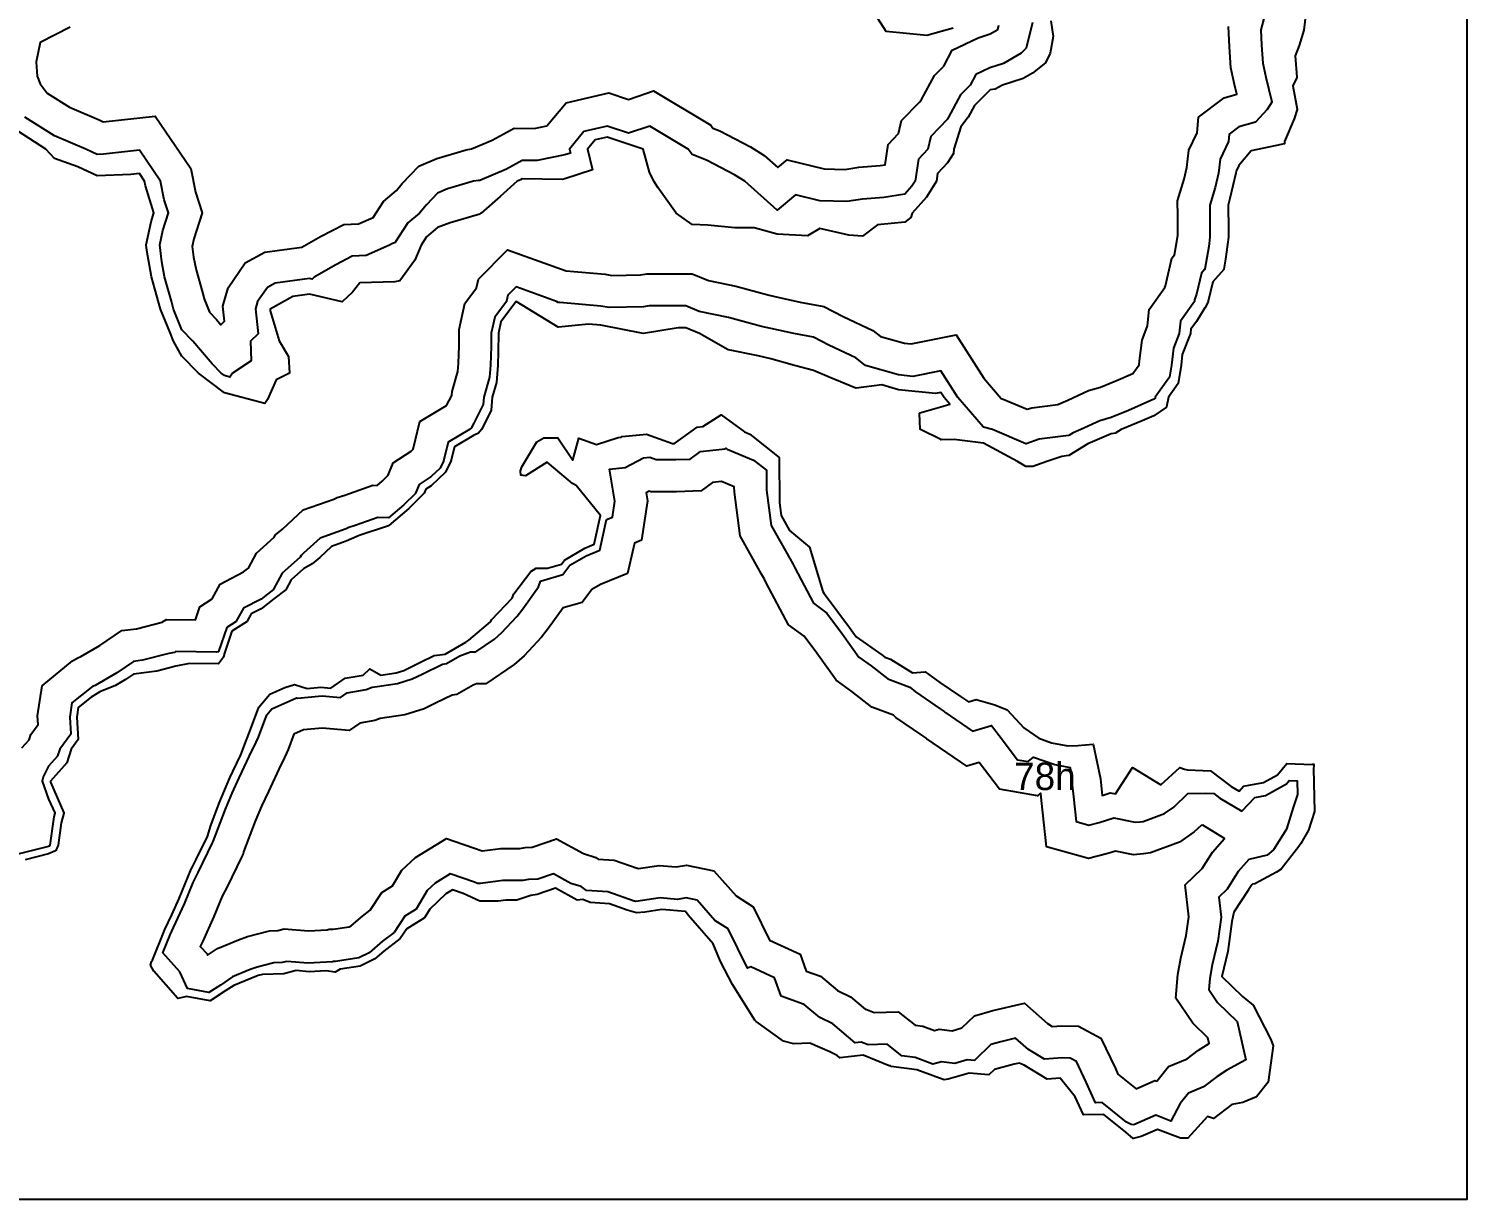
# Model space of a CAD drawing. Header units: millimetres. Extents: x 0 to 600, y 0 to 900.
# Drawn here: x 286.6 to 600, y 0 to 255.1 of the extents above; entities that cross this region are included whole.
import ezdxf
from ezdxf.enums import TextEntityAlignment as Align

# ---------------------------------------------------------------- set-up
doc = ezdxf.new("R2010")
doc.units = ezdxf.units.MM
for name, color, linetype in [('CORTE', 1, 'Continuous'), ('GRABADO', 5, 'Continuous'), ('HOJA', 8, 'Continuous')]:
    doc.layers.add(name, color=color, linetype=linetype)

msp = doc.modelspace()

# ---------------------------------------------------------------- linework, layer by layer
at = {"layer": 'CORTE'}
for points in [[(488, 255.18), (482.25, 253.56), (473.44, 254.44), (467.97, 263.05)], [(564.86, 258.41), (564.39, 254.75), (564.39, 254.74), (564.39, 254.73), (563.42, 251.42), (563.42, 251.42), (562.55, 249.16), (562.89, 244.48), (562.89, 244.46), (562.88, 244.45), (562.02, 242.59), (562.95, 237.52), (562.95, 237.52), (562.95, 237.49), (562.95, 237.48), (562.29, 235.4), (562.29, 235.4), (560.17, 230.52), (560.2, 230.03), (560.2, 230.01), (560.2, 229.99), (560.19, 229.98), (560.18, 229.97), (560.17, 229.96), (560.16, 229.95), (560.15, 229.95), (559.46, 229.84), (552.9, 228.46), (550.25, 225.23), (549.67, 223.99), (549.62, 223.55), (548.32, 218.04), (547.89, 216.58), (548, 211.33), (548, 209.62), (547.36, 204.83), (546.97, 202.63), (546.97, 202.63), (546.97, 202.62), (546.96, 202.61), (546.96, 202.6), (544.56, 199.93), (543.56, 195.66), (543.56, 195.65), (542.88, 194.23), (542.87, 194.23), (540.99, 191.29), (540.99, 191.29), (539.79, 189.59), (539.7, 188.71), (539.7, 188.7), (539.7, 188.68), (537.92, 184.04), (537.65, 181.73), (537.65, 181.73), (537.03, 177.74), (537.03, 177.74), (537.03, 177.74), (537.02, 177.73), (534.9, 174.74), (534.51, 172.68), (534.51, 172.67), (534.5, 172.65), (534.5, 172.65), (534.5, 172.64), (534.49, 172.63), (534.48, 172.63), (531.71, 170.72), (531.7, 170.71), (529.21, 169.6), (524.62, 167.73), (523.46, 166.97), (523.45, 166.97), (523.44, 166.96), (522.43, 166.77), (517.32, 164.61), (513.19, 162.07), (513.18, 162.07), (513.17, 162.06), (513.16, 162.06), (513.16, 162.06), (511.67, 161.88), (508.42, 160.76), (505.38, 159.65), (505.37, 159.65), (505.37, 159.64), (503.88, 159.64), (503.87, 159.65), (503.86, 159.65), (503.86, 159.65), (503.85, 159.65), (502, 160.76), (494.6, 164.77), (488.24, 165.55), (485.37, 165.51), (485.36, 165.51), (485.34, 165.51), (485.34, 165.52), (485.34, 165.52), (480.88, 167.73), (480.87, 167.73), (480.86, 167.74), (480.85, 167.75), (480.85, 167.75), (480.84, 167.76), (480.84, 167.77), (480.83, 167.79), (480.7, 171.25), (480.7, 171.26), (480.7, 171.29), (480.71, 171.3), (480.72, 171.3), (480.72, 171.31), (480.73, 171.32), (480.75, 171.33), (485.34, 172.65), (487.27, 173.27), (486.02, 174.72), (486.02, 174.73), (485.33, 175.81), (484.2, 175.58), (484.19, 175.58), (476.09, 176.4), (476.09, 176.4), (472.45, 177.44), (466.85, 176.7), (466.85, 176.7), (466.83, 176.7), (466.82, 176.71), (460.97, 179.1), (460.97, 179.1), (457.56, 180.57), (453.44, 181.66), (453.44, 181.66), (448.3, 183.15), (445.52, 183.77), (439.04, 185.08), (439.04, 185.08), (439.03, 185.08), (432.78, 188.64), (429.79, 189.9), (428.13, 189.9), (420.55, 188.66), (420.54, 188.66), (420.51, 188.66), (420.5, 188.66), (420.5, 188.66), (411.27, 190.44), (408.58, 190.67), (402.02, 190.05), (402.01, 190.05), (402, 190.05), (401.99, 190.06), (401.98, 190.06), (392.78, 195.6), (389.51, 191.17), (388.96, 188.7), (388.93, 184.68), (388.93, 184.67), (388.85, 181.74), (388.85, 181.74), (388.54, 177.99), (388.54, 177.99), (387.62, 174.75), (387.36, 171.92), (387.36, 171.9), (385.25, 167.76), (385.25, 167.75), (384.63, 166.94), (384.62, 166.94), (384.61, 166.93), (384.61, 166.93), (384.6, 166.92), (383.53, 166.41), (379.35, 163.95), (378.61, 160.81), (378.61, 160.8), (377.45, 158.42), (377.44, 158.42), (377.44, 158.41), (377.44, 158.41), (374.29, 155.46), (374.29, 155.46), (373.11, 154.7), (372.74, 153.82), (372.73, 153.81), (369.41, 150.51), (365.09, 146.84), (365.08, 146.82), (365.08, 146.82), (365.07, 146.81), (365.06, 146.8), (365.02, 146.77), (365.01, 146.76), (365, 146.76), (358.61, 144.66), (355.75, 143.36), (355.75, 143.36), (352.6, 142.23), (350.01, 139.86), (350.01, 139.86), (348.35, 138.47), (348.34, 138.47), (346.5, 137.34), (343.8, 134.94), (342.72, 132.91), (342.72, 132.9), (342.72, 132.9), (342.71, 132.89), (342.7, 132.89), (339.99, 130.82), (337.24, 128.65), (337.23, 128.64), (335.1, 127.53), (334.22, 125.94), (334.22, 125.94), (334.2, 125.92), (334.19, 125.91), (330.89, 123.75), (329.27, 118.98), (329.09, 118.18), (329.09, 118.17), (329.08, 118.15), (329.07, 118.15), (327.99, 116.68), (327.99, 116.67), (327.98, 116.66), (327.97, 116.65), (327.96, 116.65), (327.95, 116.65), (327.94, 116.65), (321.63, 116.71), (318.69, 116.14), (314.57, 115.06), (314.57, 115.06), (309.44, 114.42), (307.74, 113.26), (305.51, 111.97), (305.5, 111.96), (302.1, 110.53), (300.2, 109.41), (297.41, 107.14), (297.08, 105.06), (297.43, 100.2), (297.43, 100.2), (297.42, 100.17), (297.41, 100.16), (295.89, 98.06), (294.92, 95.08), (294.91, 95.07), (294.91, 95.07), (291.38, 91.09), (291.35, 90.85), (294.3, 84.18), (294.3, 84.17), (294.3, 84.14), (293.73, 82.05), (293.05, 77.16), (292.51, 75.97), (292.5, 75.96), (292.49, 75.95), (292.48, 75.94), (290.92, 75.3), (290.92, 75.3), (285.84, 73.98)], [(509.31, 256.76), (509.81, 253.38), (509.13, 249.75), (508.12, 247.62), (505.3, 245.39), (503.29, 244.24), (498.73, 242.73), (497.13, 241.9), (496.04, 241.72), (492.67, 238.34), (491.27, 235.79), (489.65, 233.66), (488.13, 228.85), (488.11, 227.86), (486.8, 225.86), (484.62, 223.51), (484.37, 221.86), (482.22, 218.33), (479.1, 214.88), (478.81, 213.92), (477.51, 212.91), (471.56, 212.35), (468.24, 209.83), (465.3, 210.07), (458.97, 211.53), (456.26, 209.92), (449.69, 210.27), (444.68, 211.64), (440.43, 211.64), (434.6, 212.27), (431.15, 212.37), (427.7, 214.87), (423.69, 220.46), (422.82, 221.85), (421.85, 223.78), (420.51, 228.8), (412.65, 231.45), (410, 230.83), (408.34, 228.84), (409.43, 224.34), (403.41, 222.34), (402.86, 222.23), (394.15, 222.36), (393.75, 222.14), (393.02, 221.83), (389.31, 218.53), (385.17, 214.86), (385.05, 214.76), (384.9, 214.67), (378.45, 212.73), (375.65, 211.72), (373.26, 209.71), (372.1, 207.91), (370.74, 204.66), (368.02, 200.93), (367.45, 200.12), (366.36, 199.89), (358.78, 199.66), (357.15, 197.67), (354.94, 195.56), (347.83, 197.2), (344.17, 196.71), (344.17, 196.71), (339.2, 193.97), (339.26, 193.56), (341.16, 187.07), (343.19, 183.64), (343.46, 180.02), (340.54, 178.57), (338.64, 174.23), (338.05, 173.42), (329.28, 175.73), (323.6, 180.01), (319.99, 183.7), (318.19, 187), (317.35, 188.99), (315.36, 193.98), (314.13, 198.39), (313.41, 200.96), (312.34, 206.71), (312.19, 207.95), (313.31, 212.99), (313.91, 214.92), (312.07, 220.85), (311.87, 221.86), (310.75, 223.49), (308.84, 223.29), (301.51, 223.04), (297.3, 224.98), (292.23, 226.79), (290.37, 228.8), (282.96, 233.58)], [(285.14, 98.34), (286.73, 100.14), (287.09, 101.26), (288.66, 103.44), (288.52, 105.36), (289.55, 111.9), (296.19, 117.31), (297.36, 117.99), (297.95, 118.24), (302.09, 120.64), (306.89, 123.92), (310.1, 124.32), (315.69, 125.78), (315.79, 125.79), (316.62, 126.34), (322.96, 126.27), (323.92, 129.1), (326.56, 130.84), (328.34, 134.03), (333.42, 136.68), (334.3, 137.38), (334.5, 137.54), (336.24, 140.81), (340.13, 144.27), (340.41, 144.8), (341.91, 146.04), (346.45, 150.19), (353.11, 152.58), (353.8, 152.9), (355.47, 153.45), (361.56, 155.58), (362.52, 155.56), (363.59, 156.47), (364.94, 157.81), (366.05, 160.48), (369.96, 163.01), (370.41, 163.43), (371.85, 169.5), (377.67, 172.93), (378.8, 175.17), (378.89, 176.04), (380.11, 180.38), (380.26, 182.13), (380.37, 185.98), (380.4, 189.49), (381.65, 195.15), (384.2, 198.61), (384.61, 200.48), (390.94, 206.89), (403.68, 202.3), (412.24, 201.56), (413.63, 201.29), (419.9, 201.43), (421.25, 201.65), (431.19, 201.65), (434.72, 200.17), (440.66, 198.99), (447.94, 196.98), (449.81, 196.57), (454.68, 195.49), (459.85, 194.51), (464.03, 192.38), (470.5, 189.33), (472.17, 188.02), (477.41, 186.52), (478.9, 186.38), (488.65, 188.36), (494.66, 178.91), (498.5, 174.46), (498.88, 174.36), (504.16, 172.13), (505.12, 172.46), (510.81, 173.17), (510.93, 173.25), (513.02, 174.13), (517.48, 176.2), (520.14, 176.96), (523.45, 178.31), (527.17, 179.96), (528.5, 181.85), (528.63, 182.68), (529.16, 187.16), (530.37, 190.34), (530.74, 193.85), (534.13, 198.67), (534.24, 199.03), (535.66, 205.09), (536.26, 205.78), (536.76, 208.67), (536.95, 210.08), (536.95, 214.3), (536.88, 217.53), (538.3, 222.29), (538.89, 224.8), (539.37, 228.58), (541.14, 232.37), (541.45, 235.82), (547.05, 240.03), (549.82, 240.82), (549.33, 242.91), (548.5, 246.53), (548.19, 251.09), (548.03, 255.52)], [(295.65, 255.41), (289.15, 252.05), (288.26, 247.85), (288.22, 247.8), (288.46, 244.73), (288.46, 244.69), (289.11, 243.06), (290.63, 241.01), (295.49, 237.96), (301.94, 235.19), (302.87, 234.76), (314.15, 235.97), (321.96, 224.63), (322.97, 219.48), (324.38, 214.92), (322.63, 209.27), (322.26, 207.62), (322.55, 205.31), (323.07, 202.55), (324.45, 197.58), (324.83, 196.23), (325.99, 193.32), (327.55, 191.67), (328.5, 190.56), (329.29, 191.3), (328.94, 194.62), (328.94, 194.62), (330.07, 198.6), (333.78, 204.02), (338.06, 206.39), (346.16, 207.48), (350.2, 209.75), (355.24, 212.41), (358.49, 212.55), (361.68, 213.96), (363.92, 217.43), (366.75, 219.81), (368.01, 221.34), (371.6, 225.11), (375.51, 226.75), (381.92, 228.64), (383.12, 228.86), (387.62, 230.76), (392.4, 233.39), (396.76, 233.33), (399.51, 233.89), (403.7, 238.92), (412.99, 241.12), (417.27, 239.67), (422.75, 241.49), (435.22, 234.03), (435.65, 233.4), (437.17, 232.82), (443.88, 229.29), (446.84, 227.46), (449.82, 224.8), (451.82, 226.5), (459.88, 224.56), (464.39, 224.42), (467.45, 224.88), (472.1, 225.23), (473.19, 225.41), (473.86, 229.82), (476.09, 232.23), (476.76, 235.09), (480.75, 239.16), (481.1, 239.61), (483.96, 244.87), (486, 246.91), (487.76, 250.42), (493.44, 253.07), (496.08, 253.94), (497.73, 254.87), (497.96, 255.81)]]:
    msp.add_lwpolyline(points, dxfattribs=at)
for points in [[(424.56, 63.14), (420.86, 62.58), (419.03, 62.41), (416.98, 63.02), (413.12, 64.37), (408.9, 64.66), (407.36, 65.34), (406.07, 65.2), (401.4, 67.77), (397.36, 66.38), (396.03, 66.18), (392.97, 65.17), (390.53, 65.16), (388.92, 64.95), (384.92, 64.95), (381.28, 66.62), (378.97, 67.42), (377.53, 66.53), (373.99, 63.21), (372.88, 61.35), (368.97, 58.93), (367.57, 56.79), (364.02, 54.07), (362.06, 52.42), (358.83, 50.81), (354.46, 50.14), (353.39, 49.47), (351.39, 49.79), (347.73, 49.58), (344.91, 49.81), (342.18, 49.1), (337.52, 49), (336.62, 48.78), (336.25, 48.64), (331.31, 46.61), (329.6, 45.45), (326.15, 43.2), (320.98, 44.16), (320.41, 44.02), (319.09, 43.71), (313.91, 49.68), (313.19, 51.02), (313.38, 51.8), (313.58, 52.1), (316.26, 58.78), (317.81, 61.98), (319.39, 65.5), (322.03, 71.9), (322.31, 72.44), (323.08, 74.04), (325.58, 79.02), (326.3, 81.47), (328.14, 86.32), (330.46, 91.86), (331.1, 93.23), (332.8, 96.86), (334.1, 100.08), (334.69, 101.78), (336.79, 107.26), (339.17, 110.06), (342.44, 111.54), (344.55, 112.13), (347.28, 111.3), (350.25, 111.58), (352.47, 111.38), (355.57, 113.53), (359.47, 114.22), (360.93, 115.57), (363.31, 114.23), (366.67, 114.72), (368.31, 115.24), (371.95, 117.02), (374.94, 118.48), (377.33, 118.8), (381.86, 121.39), (382.51, 121.79), (387.24, 125.83), (387.48, 126.33), (391.93, 130.99), (392.3, 131.95), (396, 136.8), (397.19, 137.51), (399.64, 137.49), (402.67, 138.35), (403.38, 139.29), (407.81, 141.9), (409.79, 142.72), (411.2, 149.02), (405.85, 155.54), (405.12, 155.96), (399.55, 160.58), (394.84, 157.62), (394.34, 157.68), (393.82, 157.79), (393.77, 158.69), (394.03, 159.56), (397.32, 165.05), (398.81, 165.94), (401.9, 165.89), (405.13, 161.02), (406.44, 165.84), (410.29, 164.43), (415.07, 166.02), (415.66, 166.08), (415.92, 166.22), (421.23, 166.69), (426.86, 164.68), (427.13, 164.68), (427.31, 164.69), (432.22, 168.26), (433.46, 168.39), (437.5, 170.95), (442.53, 167.23), (443.75, 166.73), (450.11, 161.64), (450.16, 151.73), (450.53, 148.96), (452.36, 145.72), (456.75, 142.1), (459.62, 132.42), (459.81, 132.08), (459.91, 132), (465.42, 124.59), (466.87, 122.55), (472.5, 118.61), (473.1, 118.14), (474.39, 117.66), (479.19, 114.69), (481.89, 114.94), (485.13, 112.62), (489.64, 109.56), (491.32, 108.41), (492.99, 108.89), (497.06, 107.72), (499.79, 106.61), (503.41, 102.71), (506.7, 100.44), (509.46, 99.48), (512.96, 98.79), (515.15, 98.84), (518.54, 99.17), (520.14, 91.61), (520.46, 88), (522.23, 88.57), (523.38, 88.34), (527.06, 94.08), (528.37, 93.26), (533.23, 90.31), (537.38, 94.07), (538.39, 93.75), (539.08, 93.56), (544.08, 93.35), (548.6, 89.94), (550.29, 88.92), (551.29, 89.98), (555.64, 90.79), (558.64, 92.47), (560.67, 94.96), (566.24, 94.76), (566.32, 94.84), (566.58, 94.79), (566.56, 94.47), (566.54, 93.88), (566.7, 84.46), (565.42, 80.45), (563.76, 77.5), (563.3, 76.83), (559.47, 71.9), (558.44, 71.25), (553.73, 68.76), (553.19, 68.64), (553.05, 68.49), (552.37, 67.4), (549.13, 62.57), (548.75, 60.5), (547.86, 54.01), (546.55, 48.52), (551.04, 44.17), (553.4, 42.32), (557.24, 34.81), (557.69, 33.46), (556.6, 25.53), (554.11, 22.3), (551.13, 21.06), (548.7, 20.61), (544.72, 17.59), (543.44, 18), (539.14, 13.34), (538.46, 13.3), (537.52, 13.3), (532.56, 15.22), (528.96, 13.65), (527.19, 13.26), (525.65, 14.58), (520.83, 18.46), (516.39, 18.39), (514.62, 22.34), (511.29, 26.37), (508.5, 26.18), (503.51, 29.19), (502.39, 29.68), (501.32, 29.45), (497.02, 28.24), (495.81, 27.08), (491.47, 27.47), (486.89, 26.14), (486.04, 26), (485.07, 26.35), (480.09, 28.17), (474.54, 28.91), (474.33, 29.08), (474.07, 29.07), (468.4, 31.4), (463.35, 30.81), (462.76, 31.32), (461.18, 32.09), (456.77, 34.04), (453.33, 33.87), (451.07, 34.44), (445.07, 38.76), (444.78, 39), (439.95, 46.78), (437.34, 51.81), (435.75, 55.67), (430.31, 61.87), (429.71, 62.67), (424.56, 63.14)], [(542.4, 81.48), (542.01, 81.47), (540.52, 80.03), (537.34, 77.84), (531.02, 75.47), (529.48, 75.3), (527.33, 75.08), (523.4, 75.87), (521.72, 75.33), (517.52, 74.28), (508.33, 76.81), (507.27, 86.9), (507.09, 88.38), (506.97, 88.42), (506.38, 87.93), (498.13, 89.32), (493.69, 95.17), (491, 94.39), (482.28, 100.35), (482.03, 100.52), (481.18, 101.13), (475.54, 105), (474.99, 105.47), (470.29, 107.22), (465.97, 110.64), (462.49, 113.08), (458.28, 119), (455.53, 122.7), (452.15, 125.17), (447.31, 134.35), (446.92, 135.1), (446.29, 136.24), (441.62, 144.55), (440.35, 154.06), (440.34, 155.24), (437.55, 156.4), (435.57, 156.19), (433.1, 154.39), (427.76, 154.18), (422.14, 154.18), (421.81, 154.3), (421.1, 153.92), (421.39, 152.21), (420.09, 143.61), (418.56, 142.99), (417.09, 136.37), (411.17, 133.94), (409.28, 132.83), (407.18, 130.02), (403.03, 128.84), (399.85, 124.42), (398.31, 122.51), (394.56, 118.44), (392.41, 116.53), (386.23, 112.33), (384.19, 112.28), (383.48, 112.03), (379.91, 109.98), (378.84, 109.84), (375.38, 108.15), (372.78, 106.88), (368.57, 105.54), (363.2, 104.76), (362.03, 104.3), (358.75, 103.72), (356.43, 102.11), (350.53, 102.66), (346.5, 102.27), (344.39, 101.32), (343.12, 98.01), (341.96, 95.46), (341.54, 94.64), (338.83, 88.88), (337.35, 85.66), (335.97, 82.4), (333.44, 75.7), (333.31, 75.25), (332.95, 74.54), (329.83, 68.06), (328.79, 66.05), (326.96, 61.59), (324.54, 56.24), (323.99, 55.1), (325.47, 53.46), (325.58, 53.22), (327.73, 54.67), (332.32, 56.55), (334.29, 57.28), (339.08, 58.5), (340.88, 58.53), (342.29, 58.9), (347.55, 58.47), (351.62, 58.71), (352.09, 58.84), (352.94, 58.83), (356.43, 59.37), (356.9, 59.6), (359.33, 61.66), (361.03, 62.96), (363.56, 66.84), (365.88, 68.27), (367.92, 71.68), (370.9, 74.47), (377.63, 78.64), (385.44, 75.91), (389.47, 76.44), (393.61, 76.45), (394.81, 76.68), (396.3, 76.7), (401.61, 78.54), (407.46, 75.31), (410.16, 74.49), (410.67, 74.11), (414.18, 73.86), (419.19, 72.11), (419.25, 72.12), (419.44, 72.06), (424, 72.75), (427.7, 72.41), (429.95, 72.77), (435.91, 71.58), (440.71, 66.12), (444.42, 63.72), (447.99, 56.47), (454.68, 53.39), (456.01, 49.73), (459.11, 48.61), (462.84, 45.47), (465.65, 44.09), (468.84, 41.4), (468.98, 41.41), (470.79, 40.67), (476.01, 40.84), (479.7, 37.92), (481.4, 37.69), (483.92, 36.77), (485, 37.05), (487.77, 36.73), (489.93, 37.36), (492.65, 39.99), (496.67, 41.11), (503.53, 42.72), (508.57, 38.28), (509.61, 37.65), (511.62, 37.79), (515.29, 37.73), (520.2, 35.1), (523.37, 28.48), (523.92, 27.26), (527.87, 24.08), (531.97, 25.87), (532.37, 25.71), (534.9, 28.89), (539.02, 30.59), (541.47, 32.47), (543.78, 33.94), (543.5, 35.18), (540.21, 38.38), (536.52, 43.83), (536.99, 48.99), (537.59, 52.51), (538.78, 57.49), (539.33, 61.51), (538.52, 68.52), (542.26, 72.06), (544.48, 75.63), (547.14, 78.63), (542.4, 81.48)]]:
    msp.add_lwpolyline(points, close=True, dxfattribs=at)
at = {"layer": 'GRABADO'}
for points in [[(555.96, 258.41), (555.06, 254.8), (555.18, 251.45), (555.44, 247.56), (556.15, 244.49), (557.4, 239.12), (557.41, 239.11), (557.41, 239.09), (557.41, 239.08), (557.4, 239.07), (557.4, 239.06), (556.42, 237.46), (556.42, 237.46), (553.89, 234.71), (553.88, 234.7), (553.87, 234.7), (553.86, 234.69), (553.86, 234.69), (550.22, 233.66), (548.14, 232.09), (548, 230.52), (547.99, 230.52), (547.99, 230.51), (546.18, 226.62), (545.79, 223.55), (545.07, 220.48), (543.9, 216.58), (543.95, 214.37), (543.95, 209.62), (543.68, 207.6), (543.68, 207.6), (542.81, 202.64), (542.81, 202.64), (542.81, 202.62), (542.81, 202.61), (542.8, 202.61), (542.8, 202.6), (542.08, 201.8), (541, 197.2), (540.62, 195.95), (540.57, 195.66), (540.57, 195.66), (540.57, 195.65), (540.56, 195.64), (537.51, 191.31), (537.24, 188.7), (537.24, 188.69), (537.23, 188.68), (536.01, 185.48), (535.57, 181.73), (535.57, 181.73), (535.17, 179.14), (535.16, 179.14), (535.16, 179.13), (535.15, 179.12), (532.04, 174.74), (532.01, 174.56), (532.01, 174.55), (532, 174.53), (532, 174.52), (531.99, 174.52), (531.98, 174.51), (531.71, 174.32), (531.7, 174.32), (526.2, 171.87), (526.2, 171.87), (522.43, 170.33), (522.43, 170.33), (519.93, 169.61), (515.85, 167.73), (514.14, 167.01), (513.18, 166.42), (513.17, 166.41), (513.16, 166.41), (506.72, 165.61), (503.91, 164.64), (503.9, 164.64), (503.89, 164.63), (503.88, 164.63), (503.86, 164.64), (496.59, 167.73), (494.6, 168.27), (494.58, 168.28), (494.57, 168.29), (489.03, 174.72), (489.03, 174.73), (485.33, 180.54), (479.26, 179.31), (479.25, 179.3), (479.24, 179.3), (476.09, 179.62), (476.09, 179.62), (468.93, 181.67), (468.92, 181.67), (468.9, 181.68), (466.8, 183.34), (460.94, 186.09), (460.94, 186.09), (457.56, 187.82), (453.28, 188.63), (453.27, 188.63), (448.31, 189.73), (446.26, 190.18), (446.26, 190.18), (439.04, 192.17), (432.66, 193.44), (432.65, 193.45), (429.79, 194.65), (421.82, 194.65), (420.55, 194.44), (413.04, 194.28), (413.04, 194.28), (411.27, 194.62), (402.3, 195.4), (402.02, 195.37), (402.01, 195.37), (402, 195.38), (401.99, 195.38), (401.98, 195.38), (401.6, 195.61), (392.78, 198.79), (391.02, 197.01), (390.72, 195.66), (390.72, 195.65), (390.72, 195.64), (390.71, 195.64), (388.16, 192.19), (387.39, 188.7), (387.37, 185.85), (387.37, 185.85), (387.25, 181.74), (387.25, 181.74), (387.03, 179.13), (387.03, 179.13), (385.8, 174.75), (385.65, 173.19), (385.65, 173.18), (385.64, 173.17), (383.57, 169.08), (383.08, 168.14), (383.08, 168.13), (383.07, 168.11), (382.66, 167.75), (382.66, 167.74), (382.64, 167.73), (377.98, 164.99), (376.99, 160.81), (376.99, 160.8), (376.26, 159.31), (376.25, 159.3), (374.29, 157.47), (374.29, 157.46), (371.67, 155.78), (370.86, 153.83), (370.86, 153.82), (370.85, 153.81), (368.34, 151.32), (368.33, 151.31), (365.02, 148.5), (365.01, 148.49), (365, 148.49), (364.99, 148.49), (364.98, 148.49), (362.67, 148.55), (357.72, 146.82), (357.72, 146.82), (356.34, 146.36), (355.75, 146.09), (355.75, 146.09), (350.14, 144.08), (346.51, 140.75), (345.95, 140.29), (345.73, 139.88), (345.73, 139.88), (345.72, 139.87), (345.72, 139.87), (345.72, 139.86), (341.84, 136.42), (339.97, 132.91), (339.97, 132.9), (339.97, 132.9), (339.96, 132.89), (338.61, 131.86), (337.24, 130.78), (337.23, 130.77), (333.43, 128.79), (331.84, 125.94), (331.84, 125.93), (331.83, 125.93), (331.82, 125.92), (331.81, 125.91), (329.78, 124.58), (328, 119.34), (328, 119.33), (327.99, 119.32), (327.98, 119.31), (327.97, 119.3), (327.97, 119.3), (327.96, 119.29), (327.57, 119.22), (327.56, 119.21), (327.55, 119.21), (318.7, 119.32), (318.44, 119.15), (318.44, 119.15), (318.42, 119.14), (318.41, 119.14), (317.18, 118.93), (311.43, 117.43), (311.42, 117.43), (309.44, 117.18), (305.82, 114.71), (305.82, 114.71), (301.08, 111.97), (301.08, 111.96), (300.51, 111.72), (300.2, 111.54), (296.05, 108.16), (295.56, 105.06), (295.82, 101.41), (295.82, 101.4), (295.81, 101.38), (295.81, 101.38), (295.81, 101.37), (293.41, 98.06), (292.93, 96.59), (292.93, 96.58), (292.92, 96.57), (292.92, 96.56), (290.95, 94.35), (289.74, 92.01), (289.56, 91.13), (290.96, 87.18), (292.29, 84.18), (292.3, 84.17), (292.3, 84.14), (292.07, 83.3), (291.21, 77.16), (291.21, 77.15), (291.15, 77.01), (291.15, 77.01), (291.14, 76.99), (291.13, 76.98), (291.12, 76.98), (291.12, 76.97), (291.11, 76.97), (290.92, 76.89), (290.91, 76.89), (284.27, 75.16)], [(505.33, 256.44), (503.92, 250.79), (502.81, 249.71), (498.95, 247.51), (496.03, 246.55), (492.93, 245.1), (491.75, 242.76), (489.63, 240.63), (486.98, 235.79), (486.92, 235.71), (486.81, 235.34), (483.13, 231.59), (482.49, 228.83), (480.46, 226.64), (479.74, 221.86), (479.04, 220.72), (477.52, 219.04), (472.94, 218.27), (468.23, 217.92), (464.82, 217.41), (458.95, 217.58), (453.64, 218.86), (449.7, 215.52), (442.63, 221.83), (440.4, 223.21), (434.28, 226.43), (431.13, 227.63), (430.32, 228.81), (421.91, 233.83), (417.26, 232.29), (412.65, 233.84), (407.58, 232.64), (404.41, 228.84), (404.63, 227.95), (403.41, 227.55), (397.42, 226.32), (394.15, 226.36), (390.68, 224.45), (384.89, 222), (384.61, 222.01), (383.54, 221.82), (377.87, 220.14), (375.66, 219.22), (373.25, 216.69), (371.75, 214.87), (369.23, 212.75), (366.4, 208.37), (365.9, 208.24), (365.24, 207.88), (360.11, 205.61), (357.11, 205.48), (353.55, 203.61), (348.78, 200.92), (348.36, 200.52), (347.83, 200.64), (340.3, 199.62), (338.62, 198.7), (336.49, 195.59), (336.04, 194), (336.61, 188.55), (334.95, 187.01), (335.08, 182.72), (331.05, 180.01), (330.43, 179.16), (329.28, 179.46), (328.55, 180.01), (326.56, 182.04), (322.35, 186.99), (319.99, 189.48), (318.19, 193.98), (317.71, 195.69), (316.24, 200.96), (315.63, 204.24), (315.17, 207.95), (315.86, 211.07), (317.05, 214.92), (316.17, 217.77), (315.37, 221.86), (310.75, 228.57), (302.94, 227.73), (301.51, 227.68), (299.1, 228.79), (292.23, 231.74), (285.8, 235.78)]]:
    msp.add_lwpolyline(points, dxfattribs=at)
msp.add_lwpolyline([(376.79, 116.63), (377.62, 116.74), (380.55, 118.41), (382.9, 119.25), (384, 119.28), (388.1, 122.06), (389.65, 123.44), (393, 127.08), (394.27, 128.66), (397.71, 133.44), (398.09, 134.71), (402.99, 136.11), (404.52, 138.15), (408.05, 140.22), (411.05, 141.46), (412.53, 148.09), (413.77, 148.6), (414.3, 152.14), (413.12, 159.1), (416.59, 159.46), (420.58, 161.56), (421.94, 161.68), (423.35, 161.18), (427.62, 161.18), (430.7, 161.3), (432.97, 162.94), (438.33, 163.52), (438.53, 163.65), (438.77, 163.47), (444.55, 161.07), (447.32, 158.86), (447.35, 154.54), (448.38, 146.81), (452.4, 139.65), (453.08, 138.43), (453.5, 137.62), (457.59, 129.87), (460.51, 127.73), (463.94, 123.11), (467.49, 118.12), (470.15, 116.26), (473.77, 113.39), (478.58, 111.6), (479.8, 110.57), (485.19, 106.86), (486.03, 106.26), (486.22, 106.14), (492.22, 102.03), (496.38, 103.24), (498.03, 101.03), (502.03, 95.76), (504.38, 95.37), (505.55, 96.33), (510.13, 94.74), (513.48, 94.08), (514.22, 87.67), (514.79, 82.29), (517.6, 81.52), (519.8, 82.06), (523, 83.1), (527.66, 82.15), (528.74, 82.27), (529.39, 82.34), (534.08, 84.09), (536.07, 85.47), (539.1, 88.39), (542.96, 88.49), (544.78, 88.42), (546.09, 87.43), (550.91, 84.53), (553.74, 87.53), (556.04, 87.96), (560.6, 90.51), (561.19, 91.24), (562.95, 91.18), (563.01, 88.16), (562.11, 85.36), (560.65, 80.63), (557.77, 76.15), (556.41, 74.94), (552.42, 74.04), (550.11, 71.43), (547.73, 67.6), (545.87, 65.84), (546.38, 61.43), (545.67, 56.2), (544.45, 51.11), (543.93, 48.08), (543.72, 45.69), (545.6, 42.9), (549.86, 38.76), (551.79, 30.35), (547.65, 28.11), (545.49, 26.73), (542.54, 24.47), (539.25, 23.11), (537.46, 20.86), (535.45, 17.01), (532.13, 18.3), (527.39, 16.23), (526.76, 16.29), (525.78, 16.78), (520.46, 21.06), (519.03, 21.03), (517.02, 25.54), (514.88, 30.01), (513.47, 30.76), (511.8, 30.79), (507.88, 30.52), (504.41, 32.62), (501.61, 35.08), (498.41, 34.33), (496.24, 33.72), (492.64, 30.25), (491.05, 30.4), (488.38, 29.61), (485.49, 29.94), (483.56, 29.44), (479.72, 30.85), (476.86, 31.23), (473.67, 33.76), (469.51, 33.63), (467.99, 34.25), (466.63, 34.09), (461.79, 38.19), (458.98, 39.57), (455.56, 42.45), (450.55, 44.25), (449.1, 48.26), (443.91, 50.64), (443.19, 50.38), (438.99, 58.89), (436.09, 60.77), (432.22, 65.18), (429.83, 65.66), (427.94, 65.35), (424.2, 65.7), (418.88, 64.9), (418.67, 64.97), (418.49, 64.94), (412.76, 66.95), (408.13, 67.27), (406.95, 68.15), (404.73, 68.83), (400.96, 70.9), (397.51, 69.71), (395.52, 69.69), (394.28, 69.45), (389.93, 69.44), (385.06, 68.81), (384.37, 68.8), (383.75, 69.09), (378.47, 70.93), (375.18, 68.89), (373.42, 67.24), (371.01, 63.22), (368.57, 61.71), (366.24, 58.13), (363.72, 56.2), (360.77, 53.71), (358.57, 52.62), (353.43, 51.82), (353.05, 51.83), (352.82, 51.76), (347.47, 51.45), (342.89, 51.83), (341.84, 51.55), (340.03, 51.51), (336.36, 50.58), (334.86, 50.03), (331.05, 48.47), (328.39, 46.67), (325.89, 45.04), (321.24, 45.9), (319.55, 49.58), (315.86, 53.69), (317.43, 57.61), (318.2, 59.2), (320.53, 64.36), (322.44, 69), (323.57, 71.18), (326.67, 77.63), (326.77, 77.83), (326.8, 77.93), (329.47, 84.99), (330.94, 88.48), (332.49, 91.84), (335.26, 97.74), (335.66, 98.52), (336.67, 100.72), (338.52, 105.54), (339.62, 106.84), (344.79, 109.19), (344.96, 109.24), (345.15, 109.18), (350.52, 109.69), (354.54, 109.31), (356.02, 110.34), (360.11, 111.07), (361.48, 111.61), (362.05, 111.67), (367, 112.38), (370.16, 113.39), (372.31, 114.44), (376.79, 116.63)], close=True, dxfattribs=at)
at = {"layer": 'HOJA'}
msp.add_lwpolyline([(0, 0), (600, 0), (600, 900), (0, 900)], close=True, dxfattribs=at)

# ---------------------------------------------------------------- texts
at = {"layer": 'GRABADO'}
msp.add_text('78h', height=6, dxfattribs=at).set_placement((508, 92.16), align=Align.MIDDLE_CENTER)

doc.saveas('drawing.dxf')
